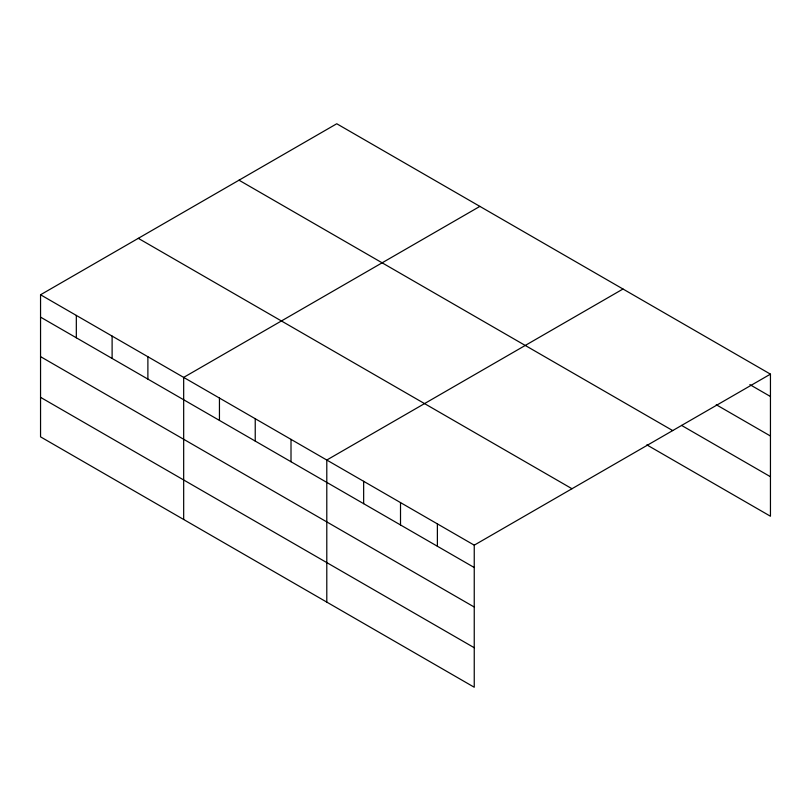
<?xml version="1.0" encoding="UTF-8"?>
<svg xmlns="http://www.w3.org/2000/svg" width="811" height="811" viewBox="0 0 811 811"><rect width="100%" height="100%" fill="white"/><g stroke="black" fill="none" stroke-linecap="round" stroke-linejoin="round"><path stroke-width="1.22" d="M474.242 607.033L474.242 545.164L40.55 294.768L40.55 436.855L474.242 687.241L474.242 607.033L40.55 356.637M646.843 444.874L770.45 516.232L770.45 374.145L336.758 123.759L40.55 294.768M479.879 206.389L183.671 377.399L183.671 519.476M622.99 289.02L326.792 460.03L326.792 602.107M474.242 545.164L770.45 374.145M749.851 384.617L770.45 396.508M716.235 404.719L770.45 436.024M681.544 425.39L770.45 476.726M239.012 180.194L672.704 430.58M138.296 238.333L571.988 488.729M40.55 317.131L474.242 567.528M40.55 397.339L474.242 647.736M437.382 523.876L437.382 546.239M400.512 502.597L400.512 524.96M363.652 481.308L363.652 503.672M291.007 439.369L291.007 461.733M255.232 418.709L255.232 441.072M219.446 398.059L219.446 420.422M147.886 356.739L147.886 379.102M112.111 336.089L112.111 358.442M76.325 315.428L76.325 337.792"/></g></svg>
